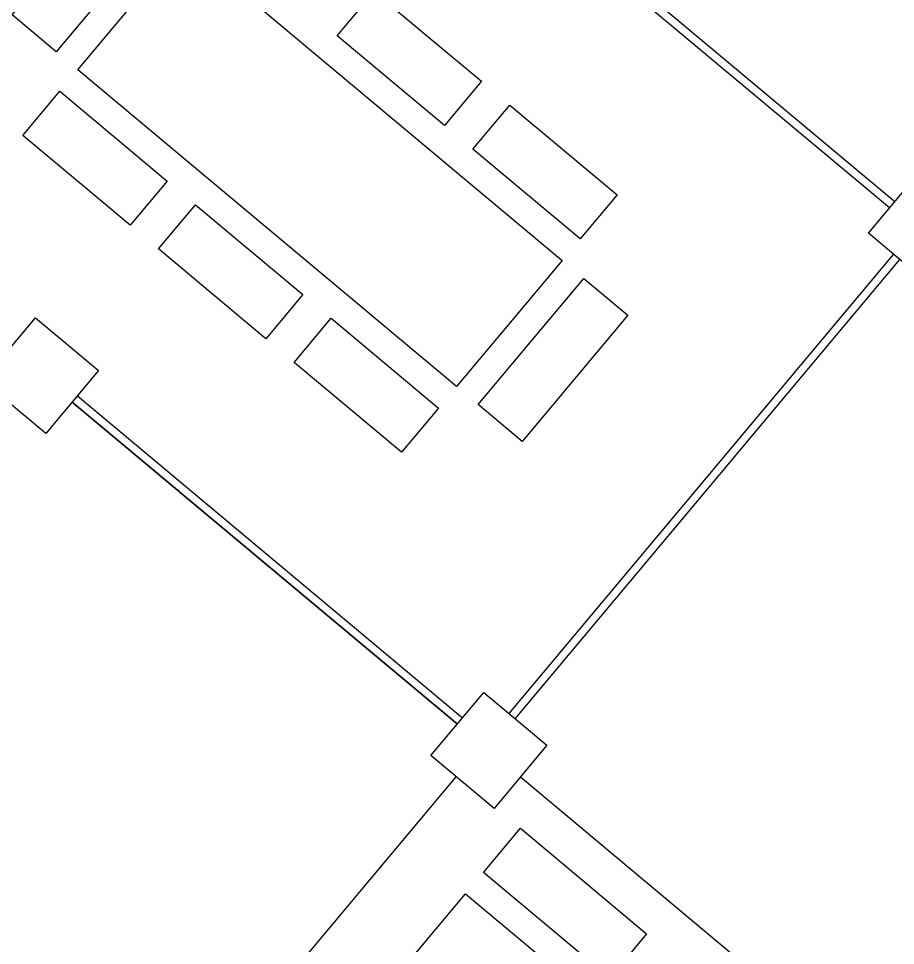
# Model space of a CAD drawing. Header units: millimetres. Extents: x 496 to 139339, y -41630 to 84383.
# Drawn here: x 50046 to 55371, y 17154 to 22787 of the extents above; entities that cross this region are included whole.
import ezdxf

# ---------------------------------------------------------------- set-up
doc = ezdxf.new("R2010")
doc.units = ezdxf.units.MM
for name, color, linetype, lineweight in [('мебель', 44, 'Continuous', 25), ('стены', 7, 'Continuous', 25), ('территория', 74, 'Continuous', 25)]:
    doc.layers.add(name, color=color, linetype=linetype, lineweight=lineweight)

msp = doc.modelspace()

# ---------------------------------------------------------------- linework, layer by layer
at = {"layer": 'мебель'}
for points in [[(50274.6, 22584.6), (50006.2, 22809.2), (50647.9, 23576.2), (50916.3, 23351.6), (50274.6, 22584.6)], [(50405, 22475.5), (51046.7, 23242.5), (53347.5, 21317.3), (52705.8, 20550.4), (50405, 22475.5)], [(51980.2, 22683), (52204.8, 22951.4), (52856.7, 22405.9), (52632.1, 22137.5), (51980.2, 22683)], [(50071.3, 22076.7), (50295.9, 22345.2), (50947.8, 21799.7), (50723.2, 21531.3), (50071.3, 22076.7)], [(52804.7, 21993.1), (53029.3, 22261.6), (53681.2, 21716.1), (53456.6, 21447.7), (52804.7, 21993.1)], [(50895.7, 21386.9), (51120.3, 21655.3), (51772.2, 21109.8), (51547.6, 20841.4), (50895.7, 21386.9)], [(53104.6, 20216.6), (52836.1, 20441.3), (53477.9, 21208.2), (53746.3, 20983.6), (53104.6, 20216.6)], [(51720.2, 20697), (51944.8, 20965.4), (52596.7, 20420), (52372.1, 20151.5), (51720.2, 20697)], [(52868.8, 17597.5), (53093.4, 17865.9), (53860.3, 17224.2), (53635.7, 16955.8), (52868.8, 17597.5)], [(52310.5, 16930.3), (52759.7, 17467.1), (53526.6, 16825.4), (53077.4, 16288.5), (52310.5, 16930.3)]]:
    msp.add_lwpolyline(points, dxfattribs=at)
at = {"layer": 'стены'}
for points in [[(55367.4, 21674.3), (53027.6, 23632.1)], [(55335.3, 21635.9), (52995.5, 23593.7)], [(55206.9, 21482.5), (55527.8, 21866), (55911.2, 21545.1), (55590.4, 21161.7), (55206.9, 21482.5)], [(53024.4, 18562.6), (55360.3, 21354.2)], [(53062.7, 18530.5), (55398.6, 21322.1)], [(49827.5, 20585.6), (50148.4, 20969.1), (50531.9, 20648.2), (50211, 20264.7), (49827.5, 20585.6)], [(50371.4, 20456.5), (52710.6, 18499.2)], [(50403.5, 20494.8), (52742.7, 18537.5)], [(52550.1, 18307.5), (52871, 18690.9), (53254.5, 18370.1), (52933.6, 17986.6), (52550.1, 18307.5)]]:
    msp.add_lwpolyline(points, dxfattribs=at)
at = {"layer": 'территория'}
for points in [[(47335, 22671.2), (43003.3, 17494.5), (48371.8, 13002.3), (52703.5, 18179.1)], [(52710.6, 18499.2), (50371.4, 20456.5)], [(49905.7, 11718.9), (48371.8, 13002.3), (52703.5, 18179.1)], [(53094, 18178.3), (54397.8, 17087.4), (49905.7, 11718.9)]]:
    msp.add_lwpolyline(points, dxfattribs=at)
msp.add_lwpolyline([(52864, 18370.8), (52864, 18370.8)], close=True, dxfattribs=at)

doc.saveas('drawing.dxf')
